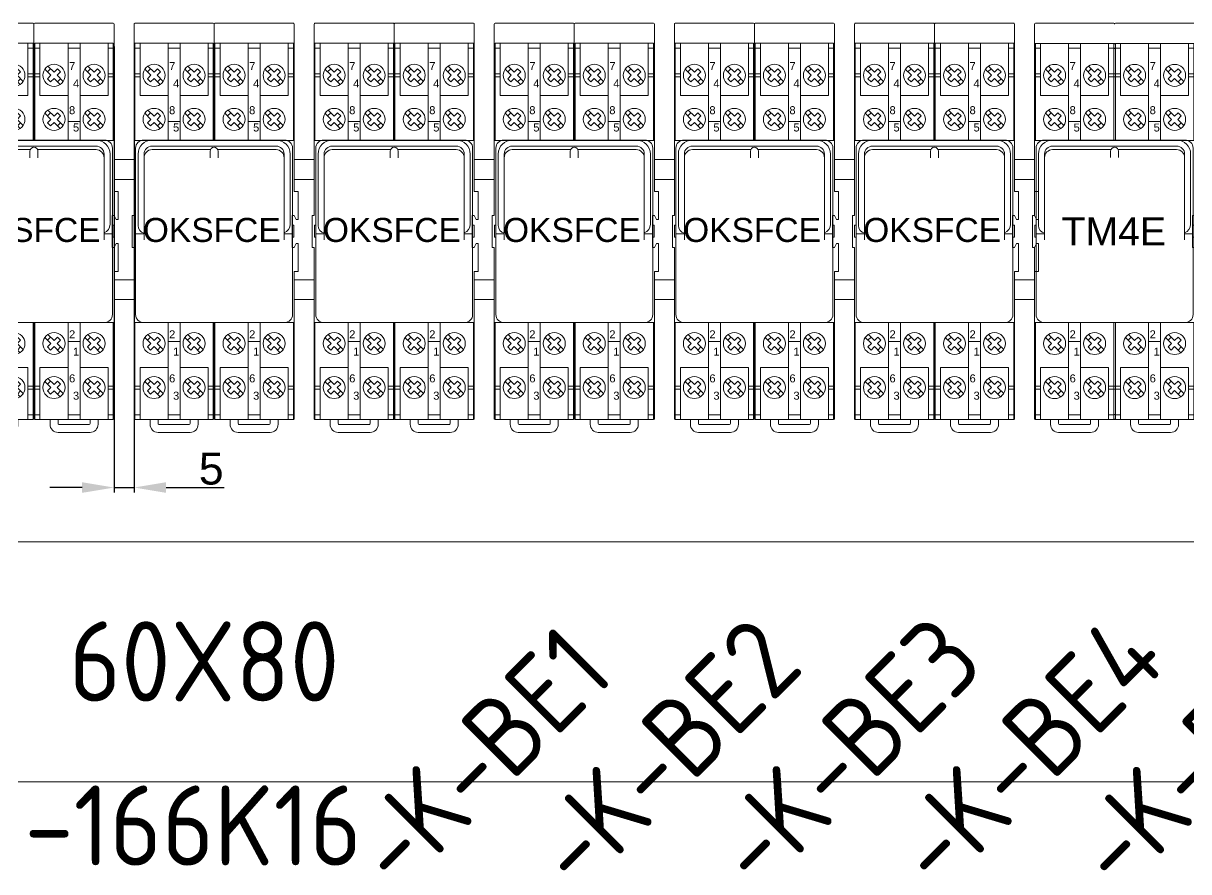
# Model space of a CAD drawing. Header units: millimetres. Extents: x 1359 to 3577, y 1333 to 3557.
# Drawn here: x 1871.7 to 2162.9, y 2174.1 to 2386.1 of the extents above; entities that cross this region are included whole.
import ezdxf
from ezdxf.enums import TextEntityAlignment as Align

# ---------------------------------------------------------------- set-up
doc = ezdxf.new("R2010")
doc.units = ezdxf.units.MM
doc.layers.add('000-PI-Oprema', color=30, linetype='Continuous', lineweight=5)
doc.layers.add('002-PI-Kabelska kanalica', color=150, linetype='Continuous')
doc.styles.add('PI0', font='isocpeur.ttf', dxfattribs={"width": 0.9})
doc.styles.get("Standard").update_dxf_attribs({"font": 'arial.ttf'})
doc.dimstyles.new('ISO-25-lb', dxfattribs={"dimtxt": 8, "dimasz": 8, "dimexe": 1.25, "dimexo": 0.625, "dimtad": 1, "dimtxsty": 'Standard', "dimcen": 5, "dimadec": 0, "dimazin": 0, "dimtfac": 1, "dimtmove": 0, "dimatfit": 3, "dimfxl": 1, "dimarcsym": 0})

# ---------------------------------------------------------------- blocks, each defined once
blk = doc.blocks.new('*U50')
at = {"layer": '002-PI-Kabelska kanalica', "color": 0, "linetype": 'ByBlock', "lineweight": 0}
for p, q in [((-20, -100), (-20, 715)), ((40, -100), (40, 715))]:
    blk.add_line(p, q, dxfattribs=at)
blk = doc.blocks.new('AMRA TM4E')
at = {"layer": '000-PI-Oprema', "color": 0, "linetype": 'ByBlock', "lineweight": 0}
for p, q in [((47299.31, 24315.9), (47299.31, 24268.1)), ((47299.51, 24316.1), (47319.11, 24316.1)), ((47319.51, 24316.1), (47339.11, 24316.1)), ((47339.31, 24315.9), (47339.31, 24274.1)), ((47299.51, 24311.1), (47299.51, 24286.85)), ((47299.51, 24311.1), (47319.11, 24311.1)), ((47300.81, 24311.1), (47300.81, 24298.1)), ((47307.81, 24311.1), (47307.81, 24286.85)), ((47310.81, 24311.1), (47310.81, 24286.85)), ((47317.81, 24311.1), (47317.81, 24298.1)), ((47319.11, 24311.1), (47319.11, 24286.85)), ((47319.51, 24311.1), (47319.51, 24286.85)), ((47319.51, 24311.1), (47339.11, 24311.1)), ((47320.81, 24311.1), (47320.81, 24298.1)), ((47327.81, 24311.1), (47327.81, 24286.85)), ((47330.81, 24311.1), (47330.81, 24286.85)), ((47337.81, 24311.1), (47337.81, 24298.1)), ((47339.11, 24311.1), (47339.11, 24286.85)), ((47300.81, 24309.89), (47299.51, 24309.89)), ((47310.81, 24309.89), (47307.81, 24309.89)), ((47319.11, 24309.89), (47317.81, 24309.89)), ((47320.81, 24309.89), (47319.51, 24309.89)), ((47330.81, 24309.89), (47327.81, 24309.89)), ((47339.11, 24309.89), (47337.81, 24309.89)), ((47302.79, 24305.4), (47304.31, 24303.88)), ((47312.79, 24305.4), (47314.31, 24303.88)), ((47322.79, 24305.4), (47324.31, 24303.88)), ((47332.79, 24305.4), (47334.31, 24303.88)), ((47299.31, 24302.73), (47300.81, 24302.73)), ((47299.51, 24303.51), (47300.81, 24303.51)), ((47302.01, 24304.62), (47303.53, 24303.1)), ((47302.68, 24303.95), (47303.46, 24304.73)), ((47302.68, 24302.26), (47303.53, 24303.1)), ((47304.31, 24303.88), (47305.16, 24304.73)), ((47305.09, 24303.1), (47305.93, 24303.95)), ((47305.09, 24303.1), (47306.6, 24301.59)), ((47305.16, 24304.73), (47305.93, 24303.95)), ((47312.01, 24304.62), (47313.53, 24303.1)), ((47312.68, 24303.95), (47313.46, 24304.73)), ((47312.68, 24302.26), (47313.53, 24303.1)), ((47314.31, 24303.88), (47315.16, 24304.73)), ((47315.09, 24303.1), (47315.93, 24303.95)), ((47315.09, 24303.1), (47316.6, 24301.59)), ((47315.16, 24304.73), (47315.93, 24303.95)), ((47319.11, 24303.51), (47317.81, 24303.51)), ((47319.31, 24302.73), (47317.81, 24302.73)), ((47319.31, 24302.73), (47320.81, 24302.73)), ((47319.51, 24303.51), (47320.81, 24303.51)), ((47322.01, 24304.62), (47323.53, 24303.1)), ((47322.68, 24303.95), (47323.46, 24304.73)), ((47322.68, 24302.26), (47323.53, 24303.1)), ((47324.31, 24303.88), (47325.16, 24304.73)), ((47325.09, 24303.1), (47325.93, 24303.95)), ((47325.09, 24303.1), (47326.6, 24301.59)), ((47325.16, 24304.73), (47325.93, 24303.95)), ((47332.01, 24304.62), (47333.53, 24303.1)), ((47332.68, 24303.95), (47333.46, 24304.73)), ((47332.68, 24302.26), (47333.53, 24303.1)), ((47334.31, 24303.88), (47335.16, 24304.73)), ((47335.09, 24303.1), (47335.93, 24303.95)), ((47335.09, 24303.1), (47336.6, 24301.59)), ((47335.16, 24304.73), (47335.93, 24303.95)), ((47339.11, 24303.51), (47337.81, 24303.51)), ((47339.31, 24302.73), (47337.81, 24302.73)), ((47302.68, 24302.26), (47303.46, 24301.48)), ((47303.46, 24301.48), (47304.31, 24302.33)), ((47304.31, 24302.33), (47305.82, 24300.81)), ((47305.16, 24301.48), (47305.93, 24302.26)), ((47312.68, 24302.26), (47313.46, 24301.48)), ((47313.46, 24301.48), (47314.31, 24302.33)), ((47314.31, 24302.33), (47315.82, 24300.81)), ((47315.16, 24301.48), (47315.93, 24302.26)), ((47322.68, 24302.26), (47323.46, 24301.48)), ((47323.46, 24301.48), (47324.31, 24302.33)), ((47324.31, 24302.33), (47325.82, 24300.81)), ((47325.16, 24301.48), (47325.93, 24302.26)), ((47332.68, 24302.26), (47333.46, 24301.48)), ((47333.46, 24301.48), (47334.31, 24302.33)), ((47334.31, 24302.33), (47335.82, 24300.81)), ((47335.16, 24301.48), (47335.93, 24302.26)), ((47300.81, 24298.1), (47307.81, 24298.1)), ((47317.81, 24298.1), (47310.81, 24298.1)), ((47320.81, 24298.1), (47327.81, 24298.1)), ((47337.81, 24298.1), (47330.81, 24298.1)), ((47302.01, 24293.62), (47303.53, 24292.1)), ((47302.68, 24292.95), (47303.46, 24293.73)), ((47302.79, 24294.4), (47304.31, 24292.88)), ((47304.31, 24292.88), (47305.16, 24293.73)), ((47305.16, 24293.73), (47305.93, 24292.95)), ((47312.01, 24293.62), (47313.53, 24292.1)), ((47312.68, 24292.95), (47313.46, 24293.73)), ((47312.79, 24294.4), (47314.31, 24292.88)), ((47314.31, 24292.88), (47315.16, 24293.73)), ((47315.16, 24293.73), (47315.93, 24292.95)), ((47322.01, 24293.62), (47323.53, 24292.1)), ((47322.68, 24292.95), (47323.46, 24293.73)), ((47322.79, 24294.4), (47324.31, 24292.88)), ((47324.31, 24292.88), (47325.16, 24293.73)), ((47325.16, 24293.73), (47325.93, 24292.95)), ((47332.01, 24293.62), (47333.53, 24292.1)), ((47332.68, 24292.95), (47333.46, 24293.73)), ((47332.79, 24294.4), (47334.31, 24292.88)), ((47334.31, 24292.88), (47335.16, 24293.73)), ((47335.16, 24293.73), (47335.93, 24292.95)), ((47302.68, 24291.26), (47303.53, 24292.1)), ((47302.68, 24291.26), (47303.46, 24290.48)), ((47303.46, 24290.48), (47304.31, 24291.33)), ((47304.31, 24291.33), (47305.82, 24289.81)), ((47305.09, 24292.1), (47305.93, 24292.95)), ((47305.09, 24292.1), (47306.6, 24290.59)), ((47305.16, 24290.48), (47305.93, 24291.26)), ((47310.81, 24291.59), (47307.81, 24291.59)), ((47312.68, 24291.26), (47313.53, 24292.1)), ((47312.68, 24291.26), (47313.46, 24290.48)), ((47313.46, 24290.48), (47314.31, 24291.33)), ((47314.31, 24291.33), (47315.82, 24289.81)), ((47315.09, 24292.1), (47315.93, 24292.95)), ((47315.09, 24292.1), (47316.6, 24290.59)), ((47315.16, 24290.48), (47315.93, 24291.26)), ((47322.68, 24291.26), (47323.53, 24292.1)), ((47322.68, 24291.26), (47323.46, 24290.48)), ((47323.46, 24290.48), (47324.31, 24291.33)), ((47324.31, 24291.33), (47325.82, 24289.81)), ((47325.09, 24292.1), (47325.93, 24292.95)), ((47325.09, 24292.1), (47326.6, 24290.59)), ((47325.16, 24290.48), (47325.93, 24291.26)), ((47330.81, 24291.59), (47327.81, 24291.59)), ((47332.68, 24291.26), (47333.53, 24292.1)), ((47332.68, 24291.26), (47333.46, 24290.48)), ((47333.46, 24290.48), (47334.31, 24291.33)), ((47334.31, 24291.33), (47335.82, 24289.81)), ((47335.09, 24292.1), (47335.93, 24292.95)), ((47335.09, 24292.1), (47336.6, 24290.59)), ((47335.16, 24290.48), (47335.93, 24291.26)), ((47299.31, 24286.85), (47319.31, 24286.85)), ((47299.71, 24284.94), (47299.71, 24243.34)), ((47336.91, 24286.94), (47301.71, 24286.94)), ((47303.81, 24286.94), (47334.81, 24286.94)), ((47303.81, 24285.44), (47334.81, 24285.44)), ((47319.31, 24286.85), (47339.31, 24286.85)), ((47338.91, 24243.34), (47338.91, 24284.94)), ((47300.31, 24283.44), (47300.31, 24265.59)), ((47301.81, 24283.44), (47301.81, 24265.59)), ((47301.81, 24282.54), (47301.81, 24261.99)), ((47318.39, 24284.54), (47303.81, 24284.54)), ((47318.31, 24284.14), (47318.31, 24282.54)), ((47334.81, 24284.54), (47320.23, 24284.54)), ((47320.31, 24284.14), (47320.31, 24282.54)), ((47336.81, 24283.44), (47336.81, 24265.89)), ((47336.81, 24282.54), (47336.81, 24261.99)), ((47338.31, 24283.44), (47338.31, 24265.89)), ((47299.31, 24274.1), (47300.31, 24274.1)), ((47300.31, 24274.1), (47300.31, 24267.1)), ((47339.31, 24274.1), (47340.31, 24274.1)), ((47340.31, 24274.1), (47340.31, 24267.1)), ((47298.81, 24260.1), (47298.81, 24268.1)), ((47298.81, 24268.1), (47299.31, 24268.1)), ((47299.31, 24268.1), (47299.81, 24267.1)), ((47338.81, 24268.1), (47338.81, 24260.1)), ((47339.31, 24268.1), (47338.81, 24268.1)), ((47339.81, 24267.1), (47339.31, 24268.1)), ((47299.36, 24265.64), (47299.36, 24262.64)), ((47299.71, 24265.64), (47299.36, 24265.64)), ((47299.81, 24267.1), (47300.31, 24267.1)), ((47339.26, 24265.64), (47338.91, 24265.64)), ((47339.26, 24265.64), (47339.26, 24262.64)), ((47340.31, 24267.1), (47339.81, 24267.1)), ((47299.71, 24262.64), (47299.36, 24262.64)), ((47301.81, 24263.49), (47299.71, 24263.49)), ((47336.81, 24263.49), (47338.91, 24263.49)), ((47339.26, 24262.64), (47338.91, 24262.64)), ((47299.31, 24260.1), (47298.81, 24260.1)), ((47299.81, 24261.1), (47299.31, 24260.1)), ((47299.31, 24260.1), (47299.31, 24217.3)), ((47300.31, 24261.1), (47299.81, 24261.1)), ((47300.31, 24261.1), (47300.31, 24254.1)), ((47339.31, 24260.1), (47338.81, 24260.1)), ((47339.31, 24260.1), (47339.81, 24261.1)), ((47340.31, 24261.1), (47339.81, 24261.1)), ((47340.31, 24261.1), (47340.31, 24254.1)), ((47299.31, 24254.1), (47300.31, 24254.1)), ((47339.31, 24254.1), (47339.31, 24217.3)), ((47339.31, 24254.1), (47340.31, 24254.1)), ((47299.31, 24241.35), (47319.31, 24241.35)), ((47299.51, 24241.35), (47299.51, 24217.1)), ((47301.71, 24241.34), (47336.91, 24241.34)), ((47307.81, 24241.35), (47307.81, 24217.1)), ((47310.81, 24241.35), (47310.81, 24217.1)), ((47319.11, 24241.35), (47319.11, 24217.1)), ((47319.31, 24241.35), (47339.31, 24241.35)), ((47319.51, 24241.35), (47319.51, 24217.1)), ((47327.81, 24241.35), (47327.81, 24217.1)), ((47330.81, 24241.35), (47330.81, 24217.1)), ((47339.11, 24241.35), (47339.11, 24217.1)), ((47302.79, 24238.4), (47304.31, 24236.88)), ((47312.79, 24238.4), (47314.31, 24236.88)), ((47322.79, 24238.4), (47324.31, 24236.88)), ((47332.79, 24238.4), (47334.31, 24236.88)), ((47302.01, 24237.62), (47303.53, 24236.1)), ((47302.68, 24236.95), (47303.46, 24237.73)), ((47302.68, 24235.26), (47303.53, 24236.1)), ((47304.31, 24236.88), (47305.16, 24237.73)), ((47305.09, 24236.1), (47305.93, 24236.95)), ((47305.09, 24236.1), (47306.6, 24234.59)), ((47305.16, 24237.73), (47305.93, 24236.95)), ((47310.81, 24236.62), (47307.81, 24236.62)), ((47312.01, 24237.62), (47313.53, 24236.1)), ((47312.68, 24236.95), (47313.46, 24237.73)), ((47312.68, 24235.26), (47313.53, 24236.1)), ((47314.31, 24236.88), (47315.16, 24237.73)), ((47315.09, 24236.1), (47315.93, 24236.95)), ((47315.09, 24236.1), (47316.6, 24234.59)), ((47315.16, 24237.73), (47315.93, 24236.95)), ((47322.01, 24237.62), (47323.53, 24236.1)), ((47322.68, 24236.95), (47323.46, 24237.73)), ((47322.68, 24235.26), (47323.53, 24236.1)), ((47324.31, 24236.88), (47325.16, 24237.73)), ((47325.09, 24236.1), (47325.93, 24236.95)), ((47325.09, 24236.1), (47326.6, 24234.59)), ((47325.16, 24237.73), (47325.93, 24236.95)), ((47330.81, 24236.62), (47327.81, 24236.62)), ((47332.01, 24237.62), (47333.53, 24236.1)), ((47332.68, 24236.95), (47333.46, 24237.73)), ((47332.68, 24235.26), (47333.53, 24236.1)), ((47334.31, 24236.88), (47335.16, 24237.73)), ((47335.09, 24236.1), (47335.93, 24236.95)), ((47335.09, 24236.1), (47336.6, 24234.59)), ((47335.16, 24237.73), (47335.93, 24236.95)), ((47302.68, 24235.26), (47303.46, 24234.48)), ((47303.46, 24234.48), (47304.31, 24235.33)), ((47304.31, 24235.33), (47305.82, 24233.81)), ((47305.16, 24234.48), (47305.93, 24235.26)), ((47312.68, 24235.26), (47313.46, 24234.48)), ((47313.46, 24234.48), (47314.31, 24235.33)), ((47314.31, 24235.33), (47315.82, 24233.81)), ((47315.16, 24234.48), (47315.93, 24235.26)), ((47322.68, 24235.26), (47323.46, 24234.48)), ((47323.46, 24234.48), (47324.31, 24235.33)), ((47324.31, 24235.33), (47325.82, 24233.81)), ((47325.16, 24234.48), (47325.93, 24235.26)), ((47332.68, 24235.26), (47333.46, 24234.48)), ((47333.46, 24234.48), (47334.31, 24235.33)), ((47334.31, 24235.33), (47335.82, 24233.81)), ((47335.16, 24234.48), (47335.93, 24235.26)), ((47300.81, 24230.1), (47300.81, 24217.1)), ((47300.81, 24230.1), (47307.81, 24230.1)), ((47317.81, 24230.1), (47310.81, 24230.1)), ((47317.81, 24230.1), (47317.81, 24217.1)), ((47320.81, 24230.1), (47320.81, 24217.1)), ((47320.81, 24230.1), (47327.81, 24230.1)), ((47337.81, 24230.1), (47330.81, 24230.1)), ((47337.81, 24230.1), (47337.81, 24217.1)), ((47302.68, 24225.95), (47303.46, 24226.73)), ((47302.79, 24227.4), (47304.31, 24225.88)), ((47304.31, 24225.88), (47305.16, 24226.73)), ((47305.16, 24226.73), (47305.93, 24225.95)), ((47312.68, 24225.95), (47313.46, 24226.73)), ((47312.79, 24227.4), (47314.31, 24225.88)), ((47314.31, 24225.88), (47315.16, 24226.73)), ((47315.16, 24226.73), (47315.93, 24225.95)), ((47322.68, 24225.95), (47323.46, 24226.73)), ((47322.79, 24227.4), (47324.31, 24225.88)), ((47324.31, 24225.88), (47325.16, 24226.73)), ((47325.16, 24226.73), (47325.93, 24225.95)), ((47332.68, 24225.95), (47333.46, 24226.73)), ((47332.79, 24227.4), (47334.31, 24225.88)), ((47334.31, 24225.88), (47335.16, 24226.73)), ((47335.16, 24226.73), (47335.93, 24225.95)), ((47299.31, 24225.48), (47300.81, 24225.48)), ((47299.51, 24224.7), (47300.81, 24224.7)), ((47302.01, 24226.62), (47303.53, 24225.1)), ((47302.68, 24224.26), (47303.53, 24225.1)), ((47302.68, 24224.26), (47303.46, 24223.48)), ((47303.46, 24223.48), (47304.31, 24224.33)), ((47304.31, 24224.33), (47305.82, 24222.81)), ((47305.09, 24225.1), (47305.93, 24225.95)), ((47305.09, 24225.1), (47306.6, 24223.59)), ((47305.16, 24223.48), (47305.93, 24224.26)), ((47312.01, 24226.62), (47313.53, 24225.1)), ((47312.68, 24224.26), (47313.53, 24225.1)), ((47312.68, 24224.26), (47313.46, 24223.48)), ((47313.46, 24223.48), (47314.31, 24224.33)), ((47314.31, 24224.33), (47315.82, 24222.81)), ((47315.09, 24225.1), (47315.93, 24225.95)), ((47315.09, 24225.1), (47316.6, 24223.59)), ((47315.16, 24223.48), (47315.93, 24224.26)), ((47317.81, 24225.48), (47319.31, 24225.48)), ((47319.11, 24224.7), (47317.81, 24224.7)), ((47319.31, 24225.48), (47320.81, 24225.48)), ((47319.51, 24224.7), (47320.81, 24224.7)), ((47322.01, 24226.62), (47323.53, 24225.1)), ((47322.68, 24224.26), (47323.53, 24225.1)), ((47322.68, 24224.26), (47323.46, 24223.48)), ((47323.46, 24223.48), (47324.31, 24224.33)), ((47324.31, 24224.33), (47325.82, 24222.81)), ((47325.09, 24225.1), (47325.93, 24225.95)), ((47325.09, 24225.1), (47326.6, 24223.59)), ((47325.16, 24223.48), (47325.93, 24224.26)), ((47332.01, 24226.62), (47333.53, 24225.1)), ((47332.68, 24224.26), (47333.53, 24225.1)), ((47332.68, 24224.26), (47333.46, 24223.48)), ((47333.46, 24223.48), (47334.31, 24224.33)), ((47334.31, 24224.33), (47335.82, 24222.81)), ((47335.09, 24225.1), (47335.93, 24225.95)), ((47335.09, 24225.1), (47336.6, 24223.59)), ((47335.16, 24223.48), (47335.93, 24224.26)), ((47337.81, 24225.48), (47339.31, 24225.48)), ((47339.11, 24224.7), (47337.81, 24224.7)), ((47300.81, 24218.32), (47299.51, 24218.32)), ((47310.81, 24218.32), (47307.81, 24218.32)), ((47319.11, 24218.32), (47317.81, 24218.32)), ((47320.81, 24218.32), (47319.51, 24218.32)), ((47330.81, 24218.32), (47327.81, 24218.32)), ((47339.11, 24218.32), (47337.81, 24218.32)), ((47299.51, 24217.1), (47319.11, 24217.1)), ((47303.31, 24215.9), (47303.31, 24217.1)), ((47303.31, 24215.9), (47303.31, 24217.1)), ((47305.31, 24216.1), (47305.31, 24217.1)), ((47305.31, 24216.1), (47305.31, 24217.1)), ((47313.11, 24215.9), (47305.51, 24215.9)), ((47313.11, 24215.9), (47305.51, 24215.9)), ((47313.31, 24217.1), (47313.31, 24216.1)), ((47313.31, 24217.1), (47313.31, 24216.1)), ((47315.31, 24217.1), (47315.31, 24215.9)), ((47315.31, 24217.1), (47315.31, 24215.9)), ((47319.51, 24217.1), (47339.11, 24217.1)), ((47323.31, 24215.9), (47323.31, 24217.1)), ((47325.31, 24216.1), (47325.31, 24217.1)), ((47333.11, 24215.9), (47325.51, 24215.9)), ((47333.31, 24217.1), (47333.31, 24216.1)), ((47335.31, 24217.1), (47335.31, 24215.9)), ((47313.31, 24213.9), (47305.31, 24213.9)), ((47313.31, 24213.9), (47305.31, 24213.9)), ((47333.31, 24213.9), (47325.31, 24213.9))]:
    blk.add_line(p, q, dxfattribs=at)
for points in [[(47299.31, 24309.81), (47299.31, 24309.82), (47299.32, 24309.83), (47299.32, 24309.84), (47299.34, 24309.85), (47299.35, 24309.86), (47299.37, 24309.87), (47299.39, 24309.87), (47299.41, 24309.88), (47299.43, 24309.88), (47299.46, 24309.89), (47299.48, 24309.89), (47299.51, 24309.89)], [(47319.31, 24309.81), (47319.31, 24309.82), (47319.3, 24309.83), (47319.29, 24309.84), (47319.28, 24309.85), (47319.27, 24309.86), (47319.25, 24309.87), (47319.23, 24309.87), (47319.21, 24309.88), (47319.19, 24309.88), (47319.16, 24309.89), (47319.13, 24309.89), (47319.11, 24309.89)], [(47319.31, 24309.81), (47319.31, 24309.82), (47319.32, 24309.83), (47319.32, 24309.84), (47319.34, 24309.85), (47319.35, 24309.86), (47319.37, 24309.87), (47319.39, 24309.87), (47319.41, 24309.88), (47319.43, 24309.88), (47319.46, 24309.89), (47319.48, 24309.89), (47319.51, 24309.89)], [(47339.31, 24309.81), (47339.31, 24309.82), (47339.3, 24309.83), (47339.29, 24309.84), (47339.28, 24309.85), (47339.27, 24309.86), (47339.25, 24309.87), (47339.23, 24309.87), (47339.21, 24309.88), (47339.19, 24309.88), (47339.16, 24309.89), (47339.13, 24309.89), (47339.11, 24309.89)], [(47299.51, 24303.51), (47299.48, 24303.51), (47299.46, 24303.51), (47299.43, 24303.51), (47299.41, 24303.5), (47299.39, 24303.5), (47299.37, 24303.49), (47299.35, 24303.48), (47299.34, 24303.47), (47299.32, 24303.46), (47299.32, 24303.45), (47299.31, 24303.44), (47299.31, 24303.43)], [(47319.11, 24303.51), (47319.13, 24303.51), (47319.16, 24303.51), (47319.19, 24303.51), (47319.21, 24303.5), (47319.23, 24303.5), (47319.25, 24303.49), (47319.27, 24303.48), (47319.28, 24303.47), (47319.29, 24303.46), (47319.3, 24303.45), (47319.31, 24303.44), (47319.31, 24303.43)], [(47319.51, 24303.51), (47319.48, 24303.51), (47319.46, 24303.51), (47319.43, 24303.51), (47319.41, 24303.5), (47319.39, 24303.5), (47319.37, 24303.49), (47319.35, 24303.48), (47319.34, 24303.47), (47319.32, 24303.46), (47319.32, 24303.45), (47319.31, 24303.44), (47319.31, 24303.43)], [(47339.11, 24303.51), (47339.13, 24303.51), (47339.16, 24303.51), (47339.19, 24303.51), (47339.21, 24303.5), (47339.23, 24303.5), (47339.25, 24303.49), (47339.27, 24303.48), (47339.28, 24303.47), (47339.29, 24303.46), (47339.3, 24303.45), (47339.31, 24303.44), (47339.31, 24303.43)], [(47299.51, 24224.7), (47299.48, 24224.7), (47299.46, 24224.7), (47299.43, 24224.7), (47299.41, 24224.71), (47299.39, 24224.71), (47299.37, 24224.72), (47299.35, 24224.73), (47299.34, 24224.74), (47299.32, 24224.74), (47299.32, 24224.75), (47299.31, 24224.76), (47299.31, 24224.77)], [(47319.31, 24224.77), (47319.31, 24224.76), (47319.3, 24224.75), (47319.29, 24224.74), (47319.28, 24224.74), (47319.27, 24224.73), (47319.25, 24224.72), (47319.23, 24224.71), (47319.21, 24224.71), (47319.19, 24224.7), (47319.16, 24224.7), (47319.13, 24224.7), (47319.11, 24224.7)], [(47319.51, 24224.7), (47319.48, 24224.7), (47319.46, 24224.7), (47319.43, 24224.7), (47319.41, 24224.71), (47319.39, 24224.71), (47319.37, 24224.72), (47319.35, 24224.73), (47319.34, 24224.74), (47319.32, 24224.74), (47319.32, 24224.75), (47319.31, 24224.76), (47319.31, 24224.77)], [(47339.31, 24224.77), (47339.31, 24224.76), (47339.3, 24224.75), (47339.29, 24224.74), (47339.28, 24224.74), (47339.27, 24224.73), (47339.25, 24224.72), (47339.23, 24224.71), (47339.21, 24224.71), (47339.19, 24224.7), (47339.16, 24224.7), (47339.13, 24224.7), (47339.11, 24224.7)], [(47299.31, 24218.4), (47299.31, 24218.39), (47299.32, 24218.38), (47299.32, 24218.37), (47299.34, 24218.36), (47299.35, 24218.35), (47299.37, 24218.34), (47299.39, 24218.34), (47299.41, 24218.33), (47299.43, 24218.33), (47299.46, 24218.32), (47299.48, 24218.32), (47299.51, 24218.32)], [(47319.11, 24218.32), (47319.13, 24218.32), (47319.16, 24218.32), (47319.19, 24218.33), (47319.21, 24218.33), (47319.23, 24218.34), (47319.25, 24218.34), (47319.27, 24218.35), (47319.28, 24218.36), (47319.29, 24218.37), (47319.3, 24218.38), (47319.31, 24218.39), (47319.31, 24218.4)], [(47319.31, 24218.4), (47319.31, 24218.39), (47319.32, 24218.38), (47319.32, 24218.37), (47319.34, 24218.36), (47319.35, 24218.35), (47319.37, 24218.34), (47319.39, 24218.34), (47319.41, 24218.33), (47319.43, 24218.33), (47319.46, 24218.32), (47319.48, 24218.32), (47319.51, 24218.32)], [(47339.11, 24218.32), (47339.13, 24218.32), (47339.16, 24218.32), (47339.19, 24218.33), (47339.21, 24218.33), (47339.23, 24218.34), (47339.25, 24218.34), (47339.27, 24218.35), (47339.28, 24218.36), (47339.29, 24218.37), (47339.3, 24218.38), (47339.31, 24218.39), (47339.31, 24218.4)]]:
    blk.add_lwpolyline(points, dxfattribs=at)
for centre in [(47304.31, 24303.1), (47314.31, 24303.1), (47324.31, 24303.1), (47334.31, 24303.1), (47304.31, 24292.1), (47314.31, 24292.1), (47324.31, 24292.1), (47334.31, 24292.1), (47304.31, 24236.1), (47314.31, 24236.1), (47324.31, 24236.1), (47334.31, 24236.1), (47304.31, 24225.1), (47314.31, 24225.1), (47324.31, 24225.1), (47334.31, 24225.1)]:
    blk.add_circle(centre, 2.75, dxfattribs=at)
for centre, radius, start, end in [((47299.51, 24315.9), 0.2, 90, 180), ((47319.11, 24315.9), 0.2, 0, 90), ((47319.51, 24315.9), 0.2, 90, 180), ((47339.11, 24315.9), 0.2, 0, 90), ((47299.51, 24310.9), 0.2, 90, 180), ((47319.11, 24310.9), 0.2, 0, 90), ((47319.51, 24310.9), 0.2, 90, 180), ((47339.11, 24310.9), 0.2, 0, 90), ((47301.71, 24284.94), 2, 90, 180), ((47303.81, 24283.44), 3.5, 90, 180), ((47303.81, 24283.44), 2, 90, 180), ((47319.31, 24284.14), 1, 0, 180), ((47334.81, 24283.44), 3.5, 0, 90), ((47334.81, 24283.44), 2, 0, 90), ((47336.91, 24284.94), 2, 0, 90), ((47303.81, 24282.54), 2, 90, 180), ((47334.81, 24282.54), 2, 0, 90), ((47302.31, 24265.59), 2, 180, 255.5225), ((47336.01, 24265.89), 2.3, 290.3544, 0), ((47301.71, 24243.34), 2, 180, 270), ((47336.91, 24243.34), 2, 270, 0), ((47299.51, 24217.3), 0.2, 180, 270), ((47305.31, 24215.9), 2, 180, 270), ((47305.31, 24215.9), 2, 180, 270), ((47305.51, 24216.1), 0.2, 180, 270), ((47305.51, 24216.1), 0.2, 180, 270), ((47313.11, 24216.1), 0.2, 270, 0), ((47313.11, 24216.1), 0.2, 270, 0), ((47313.31, 24215.9), 2, 270, 0), ((47313.31, 24215.9), 2, 270, 0), ((47319.11, 24217.3), 0.2, 270, 0), ((47319.51, 24217.3), 0.2, 180, 270), ((47325.31, 24215.9), 2, 180, 270), ((47325.51, 24216.1), 0.2, 180, 270), ((47333.11, 24216.1), 0.2, 270, 0), ((47333.31, 24215.9), 2, 270, 0), ((47339.11, 24217.3), 0.2, 270, 0)]:
    blk.add_arc(centre, radius, start, end, dxfattribs=at)
at = {"layer": '000-PI-Oprema', "color": 0, "linetype": 'ByBlock', "lineweight": 0, "char_height": 1.9995, "width": 2.5471}
for s, insert, attachment_point in [('{\\fArial|b0|i0|c0|p34;7}', (47308.06, 24306.4), 1), ('{\\fArial|b0|i0|c0|p34;7}', (47328.06, 24306.4), 1), ('{\\fArial|b0|i0|c0|p34;4}', (47310.61, 24302.07), 3), ('{\\fArial|b0|i0|c0|p34;4}', (47330.61, 24302.07), 3), ('{\\fArial|b0|i0|c0|p34;8}', (47308.06, 24295.4), 1), ('{\\fArial|b0|i0|c0|p34;8}', (47328.06, 24295.4), 1), ('{\\fArial|b0|i0|c0|p34;5}', (47310.61, 24291.07), 3), ('{\\fArial|b0|i0|c0|p34;5}', (47330.61, 24291.07), 3), ('{\\fArial|b0|i0|c0|p34;2}', (47308.06, 24239.4), 1), ('{\\fArial|b0|i0|c0|p34;2}', (47328.06, 24239.4), 1), ('{\\fArial|b0|i0|c0|p34;1}', (47310.61, 24235.07), 3), ('{\\fArial|b0|i0|c0|p34;1}', (47330.61, 24235.07), 3), ('{\\fArial|b0|i0|c0|p34;6}', (47308.06, 24228.4), 1), ('{\\fArial|b0|i0|c0|p34;6}', (47328.06, 24228.4), 1), ('{\\fArial|b0|i0|c0|p34;3}', (47310.61, 24224.07), 3), ('{\\fArial|b0|i0|c0|p34;3}', (47330.61, 24224.07), 3)]:
    blk.add_mtext(s, dxfattribs=dict(at, insert=insert, attachment_point=attachment_point))
at = {"layer": '000-PI-Oprema', "color": 0, "linetype": 'ByBlock', "lineweight": 0, "insert": (47319.11, 24264.14), "char_height": 7, "attachment_point": 5}
blk.add_mtext_dynamic_manual_height_columns('\\pxqc;TM4E', width=44.995, gutter_width=1, heights=[10], dxfattribs=at)
blk = doc.blocks.new('*D97')
at = {"layer": '002-PI-Kabelska kanalica', "color": 0, "linetype": 'ByBlock', "lineweight": -2, "ltscale": 0.25, "transparency": 16777216}
for p, q in [((1894.37, 2380.23), (1894.37, 2268.83)), ((1899.37, 2380.23), (1899.37, 2268.83)), ((1886.37, 2270.08), (1878.37, 2270.08)), ((1894.37, 2270.08), (1899.37, 2270.08)), ((1907.37, 2270.08), (1921.93, 2270.08))]:
    blk.add_line(p, q, dxfattribs=at)
at = {"layer": '002-PI-Kabelska kanalica', "color": 0, "linetype": 'ByBlock', "ltscale": 0.25, "transparency": 16777216}
for points in [[(1886.37, 2271.41), (1886.37, 2268.75), (1894.37, 2270.08)], [(1907.37, 2271.41), (1907.37, 2268.75), (1899.37, 2270.08)]]:
    blk.add_solid(points, dxfattribs=at)
at = {"layer": 'Defpoints', "color": 0, "linetype": 'ByBlock', "ltscale": 0.25, "transparency": 16777216}
for p in [(1894.37, 2380.86), (1899.37, 2380.86), (1899.37, 2270.08)]:
    blk.add_point(p, dxfattribs=at)
at = {"layer": '002-PI-Kabelska kanalica', "color": 0, "linetype": 'ByBlock', "lineweight": 0, "ltscale": 0.25, "transparency": 16777216, "insert": (1918.65, 2274.77), "char_height": 8, "attachment_point": 5}
blk.add_mtext('5', dxfattribs=at)
blk = doc.blocks.new('OKSFCE')
at = {"layer": '000-PI-Oprema', "color": 0, "linetype": 'ByBlock', "lineweight": 0}
for p, q in [((47678.64, 23886.34), (47678.64, 23838.54)), ((47678.84, 23886.54), (47698.44, 23886.54)), ((47698.64, 23886.34), (47698.64, 23857.29)), ((47698.84, 23886.54), (47718.44, 23886.54)), ((47718.64, 23886.34), (47718.64, 23844.54)), ((47678.84, 23881.54), (47678.84, 23857.29)), ((47678.84, 23881.54), (47698.44, 23881.54)), ((47680.14, 23880.32), (47678.84, 23880.32)), ((47680.14, 23881.54), (47680.14, 23868.54)), ((47687.14, 23881.54), (47687.14, 23857.29)), ((47690.14, 23880.32), (47687.14, 23880.32)), ((47690.14, 23881.54), (47690.14, 23857.29)), ((47697.14, 23881.54), (47697.14, 23868.54)), ((47698.44, 23880.32), (47697.14, 23880.32)), ((47698.44, 23881.54), (47698.44, 23857.29)), ((47698.84, 23881.54), (47698.84, 23857.29)), ((47698.84, 23881.54), (47718.44, 23881.54)), ((47700.14, 23880.32), (47698.84, 23880.32)), ((47700.14, 23881.54), (47700.14, 23868.54)), ((47707.14, 23881.54), (47707.14, 23857.29)), ((47710.14, 23880.32), (47707.14, 23880.32)), ((47710.14, 23881.54), (47710.14, 23857.29)), ((47717.14, 23881.54), (47717.14, 23868.54)), ((47718.44, 23880.32), (47717.14, 23880.32)), ((47718.44, 23881.54), (47718.44, 23857.29)), ((47681.34, 23875.05), (47682.86, 23873.54)), ((47682.01, 23874.38), (47682.79, 23875.16)), ((47682.12, 23875.83), (47683.64, 23874.31)), ((47683.64, 23874.31), (47684.49, 23875.16)), ((47684.42, 23873.54), (47685.27, 23874.38)), ((47684.49, 23875.16), (47685.27, 23874.38)), ((47691.34, 23875.05), (47692.86, 23873.54)), ((47692.01, 23874.38), (47692.79, 23875.16)), ((47692.12, 23875.83), (47693.64, 23874.31)), ((47693.64, 23874.31), (47694.49, 23875.16)), ((47694.42, 23873.54), (47695.27, 23874.38)), ((47694.49, 23875.16), (47695.27, 23874.38)), ((47701.34, 23875.05), (47702.86, 23873.54)), ((47702.01, 23874.38), (47702.79, 23875.16)), ((47702.12, 23875.83), (47703.64, 23874.31)), ((47703.64, 23874.31), (47704.49, 23875.16)), ((47704.42, 23873.54), (47705.27, 23874.38)), ((47704.49, 23875.16), (47705.27, 23874.38)), ((47711.34, 23875.05), (47712.86, 23873.54)), ((47712.01, 23874.38), (47712.79, 23875.16)), ((47712.12, 23875.83), (47713.64, 23874.31)), ((47713.64, 23874.31), (47714.49, 23875.16)), ((47714.42, 23873.54), (47715.27, 23874.38)), ((47714.49, 23875.16), (47715.27, 23874.38)), ((47678.64, 23873.16), (47680.14, 23873.16)), ((47678.84, 23873.94), (47680.14, 23873.94)), ((47682.01, 23872.69), (47682.86, 23873.54)), ((47682.01, 23872.69), (47682.79, 23871.91)), ((47682.79, 23871.91), (47683.64, 23872.76)), ((47683.64, 23872.76), (47685.16, 23871.24)), ((47684.42, 23873.54), (47685.93, 23872.02)), ((47684.49, 23871.91), (47685.27, 23872.69)), ((47692.01, 23872.69), (47692.86, 23873.54)), ((47692.01, 23872.69), (47692.79, 23871.91)), ((47692.79, 23871.91), (47693.64, 23872.76)), ((47693.64, 23872.76), (47695.16, 23871.24)), ((47694.42, 23873.54), (47695.93, 23872.02)), ((47694.49, 23871.91), (47695.27, 23872.69)), ((47698.44, 23873.94), (47697.14, 23873.94)), ((47698.64, 23873.16), (47697.14, 23873.16)), ((47698.64, 23873.16), (47700.14, 23873.16)), ((47698.84, 23873.94), (47700.14, 23873.94)), ((47702.01, 23872.69), (47702.86, 23873.54)), ((47702.01, 23872.69), (47702.79, 23871.91)), ((47702.79, 23871.91), (47703.64, 23872.76)), ((47703.64, 23872.76), (47705.16, 23871.24)), ((47704.42, 23873.54), (47705.93, 23872.02)), ((47704.49, 23871.91), (47705.27, 23872.69)), ((47712.01, 23872.69), (47712.86, 23873.54)), ((47712.01, 23872.69), (47712.79, 23871.91)), ((47712.79, 23871.91), (47713.64, 23872.76)), ((47713.64, 23872.76), (47715.16, 23871.24)), ((47714.42, 23873.54), (47715.93, 23872.02)), ((47714.49, 23871.91), (47715.27, 23872.69)), ((47718.44, 23873.94), (47717.14, 23873.94)), ((47718.64, 23873.16), (47717.14, 23873.16)), ((47680.14, 23868.54), (47687.14, 23868.54)), ((47697.14, 23868.54), (47690.14, 23868.54)), ((47700.14, 23868.54), (47707.14, 23868.54)), ((47717.14, 23868.54), (47710.14, 23868.54)), ((47681.34, 23864.05), (47682.86, 23862.54)), ((47682.01, 23863.38), (47682.79, 23864.16)), ((47682.12, 23864.83), (47683.64, 23863.31)), ((47683.64, 23863.31), (47684.49, 23864.16)), ((47684.42, 23862.54), (47685.27, 23863.38)), ((47684.49, 23864.16), (47685.27, 23863.38)), ((47691.34, 23864.05), (47692.86, 23862.54)), ((47692.01, 23863.38), (47692.79, 23864.16)), ((47692.12, 23864.83), (47693.64, 23863.31)), ((47693.64, 23863.31), (47694.49, 23864.16)), ((47694.42, 23862.54), (47695.27, 23863.38)), ((47694.49, 23864.16), (47695.27, 23863.38)), ((47701.34, 23864.05), (47702.86, 23862.54)), ((47702.01, 23863.38), (47702.79, 23864.16)), ((47702.12, 23864.83), (47703.64, 23863.31)), ((47703.64, 23863.31), (47704.49, 23864.16)), ((47704.42, 23862.54), (47705.27, 23863.38)), ((47704.49, 23864.16), (47705.27, 23863.38)), ((47711.34, 23864.05), (47712.86, 23862.54)), ((47712.01, 23863.38), (47712.79, 23864.16)), ((47712.12, 23864.83), (47713.64, 23863.31)), ((47713.64, 23863.31), (47714.49, 23864.16)), ((47714.42, 23862.54), (47715.27, 23863.38)), ((47714.49, 23864.16), (47715.27, 23863.38)), ((47682.01, 23861.69), (47682.86, 23862.54)), ((47682.01, 23861.69), (47682.79, 23860.91)), ((47682.79, 23860.91), (47683.64, 23861.76)), ((47683.64, 23861.76), (47685.16, 23860.24)), ((47684.42, 23862.54), (47685.93, 23861.02)), ((47684.49, 23860.91), (47685.27, 23861.69)), ((47690.14, 23862.02), (47687.14, 23862.02)), ((47692.01, 23861.69), (47692.86, 23862.54)), ((47692.01, 23861.69), (47692.79, 23860.91)), ((47692.79, 23860.91), (47693.64, 23861.76)), ((47693.64, 23861.76), (47695.16, 23860.24)), ((47694.42, 23862.54), (47695.93, 23861.02)), ((47694.49, 23860.91), (47695.27, 23861.69)), ((47702.01, 23861.69), (47702.86, 23862.54)), ((47702.01, 23861.69), (47702.79, 23860.91)), ((47702.79, 23860.91), (47703.64, 23861.76)), ((47703.64, 23861.76), (47705.16, 23860.24)), ((47704.42, 23862.54), (47705.93, 23861.02)), ((47704.49, 23860.91), (47705.27, 23861.69)), ((47710.14, 23862.02), (47707.14, 23862.02)), ((47712.01, 23861.69), (47712.86, 23862.54)), ((47712.01, 23861.69), (47712.79, 23860.91)), ((47712.79, 23860.91), (47713.64, 23861.76)), ((47713.64, 23861.76), (47715.16, 23860.24)), ((47714.42, 23862.54), (47715.93, 23861.02)), ((47714.49, 23860.91), (47715.27, 23861.69)), ((47678.64, 23857.29), (47698.64, 23857.29)), ((47716.24, 23857.37), (47681.04, 23857.37)), ((47683.14, 23857.37), (47714.14, 23857.37)), ((47698.64, 23857.29), (47718.64, 23857.29)), ((47679.04, 23855.37), (47679.04, 23813.77)), ((47683.14, 23855.87), (47714.14, 23855.87)), ((47697.72, 23854.97), (47683.14, 23854.97)), ((47697.64, 23854.57), (47697.64, 23852.97)), ((47714.14, 23854.97), (47699.56, 23854.97)), ((47699.64, 23854.57), (47699.64, 23852.97)), ((47718.24, 23813.77), (47718.24, 23855.37)), ((47679.64, 23853.87), (47679.64, 23836.02)), ((47681.14, 23853.87), (47681.14, 23836.02)), ((47681.14, 23852.97), (47681.14, 23832.42)), ((47716.14, 23853.87), (47716.14, 23836.32)), ((47716.14, 23852.97), (47716.14, 23832.42)), ((47717.64, 23853.87), (47717.64, 23836.32)), ((47718.64, 23844.54), (47719.64, 23844.54)), ((47719.64, 23844.54), (47719.64, 23837.54)), ((47678.14, 23830.54), (47678.14, 23838.54)), ((47678.14, 23838.54), (47678.64, 23838.54)), ((47718.14, 23838.54), (47718.14, 23830.54)), ((47718.64, 23838.54), (47718.14, 23838.54)), ((47719.14, 23837.54), (47718.64, 23838.54)), ((47719.64, 23837.54), (47719.14, 23837.54)), ((47678.69, 23836.07), (47678.69, 23833.07)), ((47679.04, 23836.07), (47678.69, 23836.07)), ((47681.14, 23833.92), (47679.04, 23833.92)), ((47716.14, 23833.92), (47718.24, 23833.92)), ((47718.59, 23836.07), (47718.24, 23836.07)), ((47718.59, 23836.07), (47718.59, 23833.07)), ((47679.04, 23833.07), (47678.69, 23833.07)), ((47718.59, 23833.07), (47718.24, 23833.07)), ((47718.64, 23830.54), (47719.14, 23831.54)), ((47719.64, 23831.54), (47719.14, 23831.54)), ((47719.64, 23831.54), (47719.64, 23824.54)), ((47678.64, 23830.54), (47678.14, 23830.54)), ((47678.64, 23830.54), (47678.64, 23787.74)), ((47718.64, 23830.54), (47718.14, 23830.54)), ((47718.64, 23824.54), (47718.64, 23787.74)), ((47718.64, 23824.54), (47719.64, 23824.54)), ((47678.64, 23811.79), (47698.64, 23811.79)), ((47678.84, 23811.79), (47678.84, 23787.54)), ((47681.04, 23811.77), (47716.24, 23811.77)), ((47687.14, 23811.79), (47687.14, 23787.54)), ((47690.14, 23811.79), (47690.14, 23787.54)), ((47698.44, 23811.79), (47698.44, 23787.54)), ((47698.64, 23811.79), (47718.64, 23811.79)), ((47698.64, 23811.79), (47698.64, 23787.74)), ((47698.84, 23811.79), (47698.84, 23787.54)), ((47707.14, 23811.79), (47707.14, 23787.54)), ((47710.14, 23811.79), (47710.14, 23787.54)), ((47718.44, 23811.79), (47718.44, 23787.54)), ((47681.34, 23808.05), (47682.86, 23806.54)), ((47682.01, 23807.38), (47682.79, 23808.16)), ((47682.12, 23808.83), (47683.64, 23807.31)), ((47683.64, 23807.31), (47684.49, 23808.16)), ((47684.42, 23806.54), (47685.27, 23807.38)), ((47684.49, 23808.16), (47685.27, 23807.38)), ((47691.34, 23808.05), (47692.86, 23806.54)), ((47692.01, 23807.38), (47692.79, 23808.16)), ((47692.12, 23808.83), (47693.64, 23807.31)), ((47693.64, 23807.31), (47694.49, 23808.16)), ((47694.42, 23806.54), (47695.27, 23807.38)), ((47694.49, 23808.16), (47695.27, 23807.38)), ((47701.34, 23808.05), (47702.86, 23806.54)), ((47702.01, 23807.38), (47702.79, 23808.16)), ((47702.12, 23808.83), (47703.64, 23807.31)), ((47703.64, 23807.31), (47704.49, 23808.16)), ((47704.42, 23806.54), (47705.27, 23807.38)), ((47704.49, 23808.16), (47705.27, 23807.38)), ((47711.34, 23808.05), (47712.86, 23806.54)), ((47712.01, 23807.38), (47712.79, 23808.16)), ((47712.12, 23808.83), (47713.64, 23807.31)), ((47713.64, 23807.31), (47714.49, 23808.16)), ((47714.42, 23806.54), (47715.27, 23807.38)), ((47714.49, 23808.16), (47715.27, 23807.38)), ((47682.01, 23805.69), (47682.86, 23806.54)), ((47682.01, 23805.69), (47682.79, 23804.91)), ((47682.79, 23804.91), (47683.64, 23805.76)), ((47683.64, 23805.76), (47685.16, 23804.24)), ((47684.42, 23806.54), (47685.93, 23805.02)), ((47684.49, 23804.91), (47685.27, 23805.69)), ((47690.14, 23807.05), (47687.14, 23807.05)), ((47692.01, 23805.69), (47692.86, 23806.54)), ((47692.01, 23805.69), (47692.79, 23804.91)), ((47692.79, 23804.91), (47693.64, 23805.76)), ((47693.64, 23805.76), (47695.16, 23804.24)), ((47694.42, 23806.54), (47695.93, 23805.02)), ((47694.49, 23804.91), (47695.27, 23805.69)), ((47702.01, 23805.69), (47702.86, 23806.54)), ((47702.01, 23805.69), (47702.79, 23804.91)), ((47702.79, 23804.91), (47703.64, 23805.76)), ((47703.64, 23805.76), (47705.16, 23804.24)), ((47704.42, 23806.54), (47705.93, 23805.02)), ((47704.49, 23804.91), (47705.27, 23805.69)), ((47710.14, 23807.05), (47707.14, 23807.05)), ((47712.01, 23805.69), (47712.86, 23806.54)), ((47712.01, 23805.69), (47712.79, 23804.91)), ((47712.79, 23804.91), (47713.64, 23805.76)), ((47713.64, 23805.76), (47715.16, 23804.24)), ((47714.42, 23806.54), (47715.93, 23805.02)), ((47714.49, 23804.91), (47715.27, 23805.69)), ((47680.14, 23800.54), (47680.14, 23787.54)), ((47680.14, 23800.54), (47687.14, 23800.54)), ((47697.14, 23800.54), (47690.14, 23800.54)), ((47697.14, 23800.54), (47697.14, 23787.54)), ((47700.14, 23800.54), (47700.14, 23787.54)), ((47700.14, 23800.54), (47707.14, 23800.54)), ((47717.14, 23800.54), (47710.14, 23800.54)), ((47717.14, 23800.54), (47717.14, 23787.54)), ((47678.64, 23795.91), (47680.14, 23795.91)), ((47681.34, 23797.05), (47682.86, 23795.54)), ((47682.01, 23796.38), (47682.79, 23797.16)), ((47682.12, 23797.83), (47683.64, 23796.31)), ((47683.64, 23796.31), (47684.49, 23797.16)), ((47684.42, 23795.54), (47685.27, 23796.38)), ((47684.49, 23797.16), (47685.27, 23796.38)), ((47691.34, 23797.05), (47692.86, 23795.54)), ((47692.01, 23796.38), (47692.79, 23797.16)), ((47692.12, 23797.83), (47693.64, 23796.31)), ((47693.64, 23796.31), (47694.49, 23797.16)), ((47694.42, 23795.54), (47695.27, 23796.38)), ((47694.49, 23797.16), (47695.27, 23796.38)), ((47697.14, 23795.91), (47698.64, 23795.91)), ((47698.64, 23795.91), (47700.14, 23795.91)), ((47701.34, 23797.05), (47702.86, 23795.54)), ((47702.01, 23796.38), (47702.79, 23797.16)), ((47702.12, 23797.83), (47703.64, 23796.31)), ((47703.64, 23796.31), (47704.49, 23797.16)), ((47704.42, 23795.54), (47705.27, 23796.38)), ((47704.49, 23797.16), (47705.27, 23796.38)), ((47711.34, 23797.05), (47712.86, 23795.54)), ((47712.01, 23796.38), (47712.79, 23797.16)), ((47712.12, 23797.83), (47713.64, 23796.31)), ((47713.64, 23796.31), (47714.49, 23797.16)), ((47714.42, 23795.54), (47715.27, 23796.38)), ((47714.49, 23797.16), (47715.27, 23796.38)), ((47717.14, 23795.91), (47718.64, 23795.91)), ((47678.84, 23795.13), (47680.14, 23795.13)), ((47682.01, 23794.69), (47682.86, 23795.54)), ((47682.01, 23794.69), (47682.79, 23793.91)), ((47682.79, 23793.91), (47683.64, 23794.76)), ((47683.64, 23794.76), (47685.16, 23793.24)), ((47684.42, 23795.54), (47685.93, 23794.02)), ((47684.49, 23793.91), (47685.27, 23794.69)), ((47692.01, 23794.69), (47692.86, 23795.54)), ((47692.01, 23794.69), (47692.79, 23793.91)), ((47692.79, 23793.91), (47693.64, 23794.76)), ((47693.64, 23794.76), (47695.16, 23793.24)), ((47694.42, 23795.54), (47695.93, 23794.02)), ((47694.49, 23793.91), (47695.27, 23794.69)), ((47698.44, 23795.13), (47697.14, 23795.13)), ((47698.84, 23795.13), (47700.14, 23795.13)), ((47702.01, 23794.69), (47702.86, 23795.54)), ((47702.01, 23794.69), (47702.79, 23793.91)), ((47702.79, 23793.91), (47703.64, 23794.76)), ((47703.64, 23794.76), (47705.16, 23793.24)), ((47704.42, 23795.54), (47705.93, 23794.02)), ((47704.49, 23793.91), (47705.27, 23794.69)), ((47712.01, 23794.69), (47712.86, 23795.54)), ((47712.01, 23794.69), (47712.79, 23793.91)), ((47712.79, 23793.91), (47713.64, 23794.76)), ((47713.64, 23794.76), (47715.16, 23793.24)), ((47714.42, 23795.54), (47715.93, 23794.02)), ((47714.49, 23793.91), (47715.27, 23794.69)), ((47718.44, 23795.13), (47717.14, 23795.13)), ((47680.14, 23788.75), (47678.84, 23788.75)), ((47678.84, 23787.54), (47698.44, 23787.54)), ((47682.64, 23786.34), (47682.64, 23787.54)), ((47684.64, 23786.54), (47684.64, 23787.54)), ((47684.64, 23786.54), (47684.64, 23787.54)), ((47690.14, 23788.75), (47687.14, 23788.75)), ((47692.64, 23787.54), (47692.64, 23786.54)), ((47692.64, 23787.54), (47692.64, 23786.54)), ((47694.64, 23787.54), (47694.64, 23786.34)), ((47698.44, 23788.75), (47697.14, 23788.75)), ((47700.14, 23788.75), (47698.84, 23788.75)), ((47698.84, 23787.54), (47718.44, 23787.54)), ((47702.64, 23786.34), (47702.64, 23787.54)), ((47704.64, 23786.54), (47704.64, 23787.54)), ((47710.14, 23788.75), (47707.14, 23788.75)), ((47712.64, 23787.54), (47712.64, 23786.54)), ((47714.64, 23787.54), (47714.64, 23786.34)), ((47718.44, 23788.75), (47717.14, 23788.75)), ((47692.64, 23784.34), (47684.64, 23784.34)), ((47692.44, 23786.34), (47684.84, 23786.34)), ((47692.44, 23786.34), (47684.84, 23786.34)), ((47712.64, 23784.34), (47704.64, 23784.34)), ((47712.44, 23786.34), (47704.84, 23786.34))]:
    blk.add_line(p, q, dxfattribs=at)
for points in [[(47678.64, 23880.24), (47678.64, 23880.25), (47678.65, 23880.26), (47678.65, 23880.27), (47678.67, 23880.28), (47678.68, 23880.29), (47678.7, 23880.3), (47678.72, 23880.3), (47678.74, 23880.31), (47678.76, 23880.31), (47678.79, 23880.32), (47678.81, 23880.32), (47678.84, 23880.32)], [(47698.64, 23880.24), (47698.64, 23880.25), (47698.63, 23880.26), (47698.62, 23880.27), (47698.61, 23880.28), (47698.6, 23880.29), (47698.58, 23880.3), (47698.56, 23880.3), (47698.54, 23880.31), (47698.52, 23880.31), (47698.49, 23880.32), (47698.46, 23880.32), (47698.44, 23880.32)], [(47698.64, 23880.24), (47698.64, 23880.25), (47698.65, 23880.26), (47698.65, 23880.27), (47698.67, 23880.28), (47698.68, 23880.29), (47698.7, 23880.3), (47698.72, 23880.3), (47698.74, 23880.31), (47698.76, 23880.31), (47698.79, 23880.32), (47698.81, 23880.32), (47698.84, 23880.32)], [(47718.64, 23880.24), (47718.64, 23880.25), (47718.63, 23880.26), (47718.62, 23880.27), (47718.61, 23880.28), (47718.6, 23880.29), (47718.58, 23880.3), (47718.56, 23880.3), (47718.54, 23880.31), (47718.52, 23880.31), (47718.49, 23880.32), (47718.46, 23880.32), (47718.44, 23880.32)], [(47678.84, 23873.94), (47678.81, 23873.94), (47678.79, 23873.94), (47678.76, 23873.94), (47678.74, 23873.93), (47678.72, 23873.93), (47678.7, 23873.92), (47678.68, 23873.91), (47678.67, 23873.9), (47678.65, 23873.9), (47678.65, 23873.89), (47678.64, 23873.88), (47678.64, 23873.87)], [(47698.44, 23873.94), (47698.46, 23873.94), (47698.49, 23873.94), (47698.52, 23873.94), (47698.54, 23873.93), (47698.56, 23873.93), (47698.58, 23873.92), (47698.6, 23873.91), (47698.61, 23873.9), (47698.62, 23873.9), (47698.63, 23873.89), (47698.64, 23873.88), (47698.64, 23873.87)], [(47698.84, 23873.94), (47698.81, 23873.94), (47698.79, 23873.94), (47698.76, 23873.94), (47698.74, 23873.93), (47698.72, 23873.93), (47698.7, 23873.92), (47698.68, 23873.91), (47698.67, 23873.9), (47698.65, 23873.9), (47698.65, 23873.89), (47698.64, 23873.88), (47698.64, 23873.87)], [(47718.44, 23873.94), (47718.46, 23873.94), (47718.49, 23873.94), (47718.52, 23873.94), (47718.54, 23873.93), (47718.56, 23873.93), (47718.58, 23873.92), (47718.6, 23873.91), (47718.61, 23873.9), (47718.62, 23873.9), (47718.63, 23873.89), (47718.64, 23873.88), (47718.64, 23873.87)], [(47678.84, 23795.13), (47678.81, 23795.13), (47678.79, 23795.13), (47678.76, 23795.13), (47678.74, 23795.14), (47678.72, 23795.14), (47678.7, 23795.15), (47678.68, 23795.16), (47678.67, 23795.17), (47678.65, 23795.18), (47678.65, 23795.19), (47678.64, 23795.2), (47678.64, 23795.21)], [(47698.64, 23795.21), (47698.64, 23795.2), (47698.63, 23795.19), (47698.62, 23795.18), (47698.61, 23795.17), (47698.6, 23795.16), (47698.58, 23795.15), (47698.56, 23795.14), (47698.54, 23795.14), (47698.52, 23795.13), (47698.49, 23795.13), (47698.46, 23795.13), (47698.44, 23795.13)], [(47698.84, 23795.13), (47698.81, 23795.13), (47698.79, 23795.13), (47698.76, 23795.13), (47698.74, 23795.14), (47698.72, 23795.14), (47698.7, 23795.15), (47698.68, 23795.16), (47698.67, 23795.17), (47698.65, 23795.18), (47698.65, 23795.19), (47698.64, 23795.2), (47698.64, 23795.21)], [(47718.64, 23795.21), (47718.64, 23795.2), (47718.63, 23795.19), (47718.62, 23795.18), (47718.61, 23795.17), (47718.6, 23795.16), (47718.58, 23795.15), (47718.56, 23795.14), (47718.54, 23795.14), (47718.52, 23795.13), (47718.49, 23795.13), (47718.46, 23795.13), (47718.44, 23795.13)], [(47678.64, 23788.83), (47678.64, 23788.82), (47678.65, 23788.81), (47678.65, 23788.8), (47678.67, 23788.79), (47678.68, 23788.78), (47678.7, 23788.77), (47678.72, 23788.77), (47678.74, 23788.76), (47678.76, 23788.76), (47678.79, 23788.75), (47678.81, 23788.75), (47678.84, 23788.75)], [(47698.44, 23788.75), (47698.46, 23788.75), (47698.49, 23788.75), (47698.52, 23788.76), (47698.54, 23788.76), (47698.56, 23788.77), (47698.58, 23788.77), (47698.6, 23788.78), (47698.61, 23788.79), (47698.62, 23788.8), (47698.63, 23788.81), (47698.64, 23788.82), (47698.64, 23788.83)], [(47698.64, 23788.83), (47698.64, 23788.82), (47698.65, 23788.81), (47698.65, 23788.8), (47698.67, 23788.79), (47698.68, 23788.78), (47698.7, 23788.77), (47698.72, 23788.77), (47698.74, 23788.76), (47698.76, 23788.76), (47698.79, 23788.75), (47698.81, 23788.75), (47698.84, 23788.75)], [(47718.44, 23788.75), (47718.46, 23788.75), (47718.49, 23788.75), (47718.52, 23788.76), (47718.54, 23788.76), (47718.56, 23788.77), (47718.58, 23788.77), (47718.6, 23788.78), (47718.61, 23788.79), (47718.62, 23788.8), (47718.63, 23788.81), (47718.64, 23788.82), (47718.64, 23788.83)]]:
    blk.add_lwpolyline(points, dxfattribs=at)
for centre in [(47683.64, 23873.54), (47693.64, 23873.54), (47703.64, 23873.54), (47713.64, 23873.54), (47683.64, 23862.54), (47693.64, 23862.54), (47703.64, 23862.54), (47713.64, 23862.54), (47683.64, 23806.54), (47693.64, 23806.54), (47703.64, 23806.54), (47713.64, 23806.54), (47683.64, 23795.54), (47693.64, 23795.54), (47703.64, 23795.54), (47713.64, 23795.54)]:
    blk.add_circle(centre, 2.75, dxfattribs=at)
for centre, radius, start, end in [((47678.84, 23886.34), 0.2, 90, 180), ((47698.44, 23886.34), 0.2, 0, 90), ((47698.84, 23886.34), 0.2, 90, 180), ((47718.44, 23886.34), 0.2, 0, 90), ((47678.84, 23881.34), 0.2, 90, 180), ((47698.44, 23881.34), 0.2, 0, 90), ((47698.84, 23881.34), 0.2, 90, 180), ((47718.44, 23881.34), 0.2, 0, 90), ((47681.04, 23855.37), 2, 90, 180), ((47683.14, 23853.87), 3.5, 90, 180), ((47714.14, 23853.87), 3.5, 0, 90), ((47716.24, 23855.37), 2, 0, 90), ((47683.14, 23853.87), 2, 90, 180), ((47683.14, 23852.97), 2, 90, 180), ((47698.64, 23854.57), 1, 0, 180), ((47714.14, 23853.87), 2, 0, 90), ((47714.14, 23852.97), 2, 0, 90), ((47681.64, 23836.02), 2, 180, 255.5225), ((47715.34, 23836.32), 2.3, 290.3544, 0), ((47681.04, 23813.77), 2, 180, 270), ((47716.24, 23813.77), 2, 270, 0), ((47678.84, 23787.74), 0.2, 180, 270), ((47698.44, 23787.74), 0.2, 270, 0), ((47698.84, 23787.74), 0.2, 180, 270), ((47718.44, 23787.74), 0.2, 270, 0), ((47684.64, 23786.34), 2, 180, 270), ((47684.84, 23786.54), 0.2, 180, 270), ((47684.84, 23786.54), 0.2, 180, 270), ((47692.44, 23786.54), 0.2, 270, 0), ((47692.44, 23786.54), 0.2, 270, 0), ((47692.64, 23786.34), 2, 270, 0), ((47704.64, 23786.34), 2, 180, 270), ((47704.84, 23786.54), 0.2, 180, 270), ((47712.44, 23786.54), 0.2, 270, 0), ((47712.64, 23786.34), 2, 270, 0)]:
    blk.add_arc(centre, radius, start, end, dxfattribs=at)
at = {"layer": '000-PI-Oprema', "color": 0, "linetype": 'ByBlock', "lineweight": 0, "char_height": 1.9995, "width": 2.5471}
for s, insert, attachment_point in [('{\\fArial|b0|i0|c0|p34;7}', (47687.39, 23876.83), 1), ('{\\fArial|b0|i0|c0|p34;7}', (47707.39, 23876.83), 1), ('{\\fArial|b0|i0|c0|p34;4}', (47689.94, 23872.51), 3), ('{\\fArial|b0|i0|c0|p34;4}', (47709.94, 23872.51), 3), ('{\\fArial|b0|i0|c0|p34;8}', (47687.39, 23865.83), 1), ('{\\fArial|b0|i0|c0|p34;8}', (47707.39, 23865.83), 1), ('{\\fArial|b0|i0|c0|p34;5}', (47689.94, 23861.51), 3), ('{\\fArial|b0|i0|c0|p34;5}', (47709.94, 23861.51), 3), ('{\\fArial|b0|i0|c0|p34;2}', (47687.39, 23809.83), 1), ('{\\fArial|b0|i0|c0|p34;2}', (47707.39, 23809.83), 1), ('{\\fArial|b0|i0|c0|p34;1}', (47689.94, 23805.51), 3), ('{\\fArial|b0|i0|c0|p34;1}', (47709.94, 23805.51), 3), ('{\\fArial|b0|i0|c0|p34;6}', (47687.39, 23798.83), 1), ('{\\fArial|b0|i0|c0|p34;6}', (47707.39, 23798.83), 1), ('{\\fArial|b0|i0|c0|p34;3}', (47689.94, 23794.51), 3), ('{\\fArial|b0|i0|c0|p34;3}', (47709.94, 23794.51), 3)]:
    blk.add_mtext(s, dxfattribs=dict(at, insert=insert, attachment_point=attachment_point))
at = {"layer": '000-PI-Oprema', "color": 0, "linetype": 'ByBlock', "lineweight": 0, "insert": (47698.05, 23834.87), "char_height": 6, "attachment_point": 5}
blk.add_mtext_dynamic_manual_height_columns('{\\fArial|b0|i0|c238|p34;OK}S{\\fArial|b0|i0|c238|p34;FC}E', width=44.995, gutter_width=1, heights=[10], dxfattribs=at)

msp = doc.modelspace()

# ---------------------------------------------------------------- linework, layer by layer
at = {"layer": '002-PI-Kabelska kanalica', "color": 0, "linetype": 'ByBlock', "lineweight": 0, "ltscale": 0.25}
for points in [[(1894.371, 2352.056), (1899.371, 2352.072)], [(1939.371, 2352.056), (1944.371, 2352.072)], [(1984.371, 2352.056), (1989.371, 2352.072)], [(2029.371, 2352.056), (2034.371, 2352.072)], [(2074.371, 2352.056), (2079.371, 2352.072)], [(2119.371, 2352.056), (2124.371, 2352.072)], [(1894.371, 2347.056), (1899.371, 2347.056)], [(1939.371, 2347.056), (1944.371, 2347.056)], [(1984.371, 2347.056), (1989.371, 2347.056)], [(2029.371, 2347.056), (2034.371, 2347.056)], [(2074.371, 2347.056), (2079.371, 2347.056)], [(2119.371, 2347.056), (2124.371, 2347.056)], [(1894.371, 2321.967), (1899.371, 2321.967)], [(1939.371, 2321.967), (1944.371, 2321.967)], [(1984.371, 2321.967), (1989.371, 2321.967)], [(2029.371, 2321.967), (2034.371, 2321.967)], [(2074.371, 2321.967), (2079.371, 2321.967)], [(2119.371, 2321.967), (2124.371, 2321.967)], [(1894.371, 2317.056), (1899.371, 2317.056)], [(1939.371, 2317.056), (1944.371, 2317.056)], [(1984.371, 2317.056), (1989.371, 2317.056)], [(2029.371, 2317.056), (2034.371, 2317.056)], [(2074.371, 2317.056), (2079.371, 2317.056)], [(2119.371, 2317.056), (2124.371, 2317.056)]]:
    msp.add_lwpolyline(points, dxfattribs=at)

# ---------------------------------------------------------------- block references
for p in [(-45824.268, -21500.48), (-45779.268, -21500.48), (-45734.268, -21500.48), (-45689.268, -21500.48), (-45644.268, -21500.48), (-45599.268, -21500.48)]:
    msp.add_blockref('OKSFCE', p)
at = {"layer": '002-PI-Kabelska kanalica', "color": 0, "linetype": 'ByBlock', "lineweight": 0}
msp.add_blockref('AMRA TM4E', (-45174.937, -21930.048), dxfattribs=at)
at = {"layer": '002-PI-Kabelska kanalica', "color": 0, "linetype": 'ByBlock', "lineweight": 0, "rotation": 270}
msp.add_blockref('*U50', (1701.071, 2236.556), dxfattribs=at)

# ---------------------------------------------------------------- texts
at = {"layer": '002-PI-Kabelska kanalica', "color": 0, "linetype": 'ByBlock', "lineweight": 0, "style": 'PI0', "width": 0.9}
for s, p in [('-K-BE2', (2010.802, 2168.261)), ('-K-BE3', (2055.802, 2168.461)), ('-K-BM1', (2145.802, 2168.261)), ('-K-BE1', (1965.802, 2168.461)), ('-K-BE4', (2100.802, 2168.461))]:
    msp.add_text(s, height=20, rotation=45, dxfattribs=at).set_placement(p)
msp.add_text('-166K10...-166K16', height=20, dxfattribs=at).set_placement((1864.407, 2185.684), align=Align.MIDDLE)
at = {"layer": '002-PI-Kabelska kanalica', "color": 0, "linetype": 'ByBlock', "lineweight": 0, "insert": (1916.893, 2226.641), "char_height": 20, "width": 16.78721, "attachment_point": 5, "style": 'PI0'}
msp.add_mtext('60X80', dxfattribs=at)

# ---------------------------------------------------------------- dimensions: what is measured, and where the dimension line sits
at = {"layer": '002-PI-Kabelska kanalica', "color": 0, "linetype": 'ByBlock', "lineweight": 0, "ltscale": 0.25}
dim = msp.add_linear_dim(base=(1899.371, 2270.079), p1=(1894.371, 2380.856), p2=(1899.371, 2380.856), dimstyle='ISO-25-lb', dxfattribs=at)
dim.commit()
dim.dimension.update_dxf_attribs({"geometry": '*D97', "text_midpoint": (1918.648, 2274.772)})

doc.saveas('drawing.dxf')
